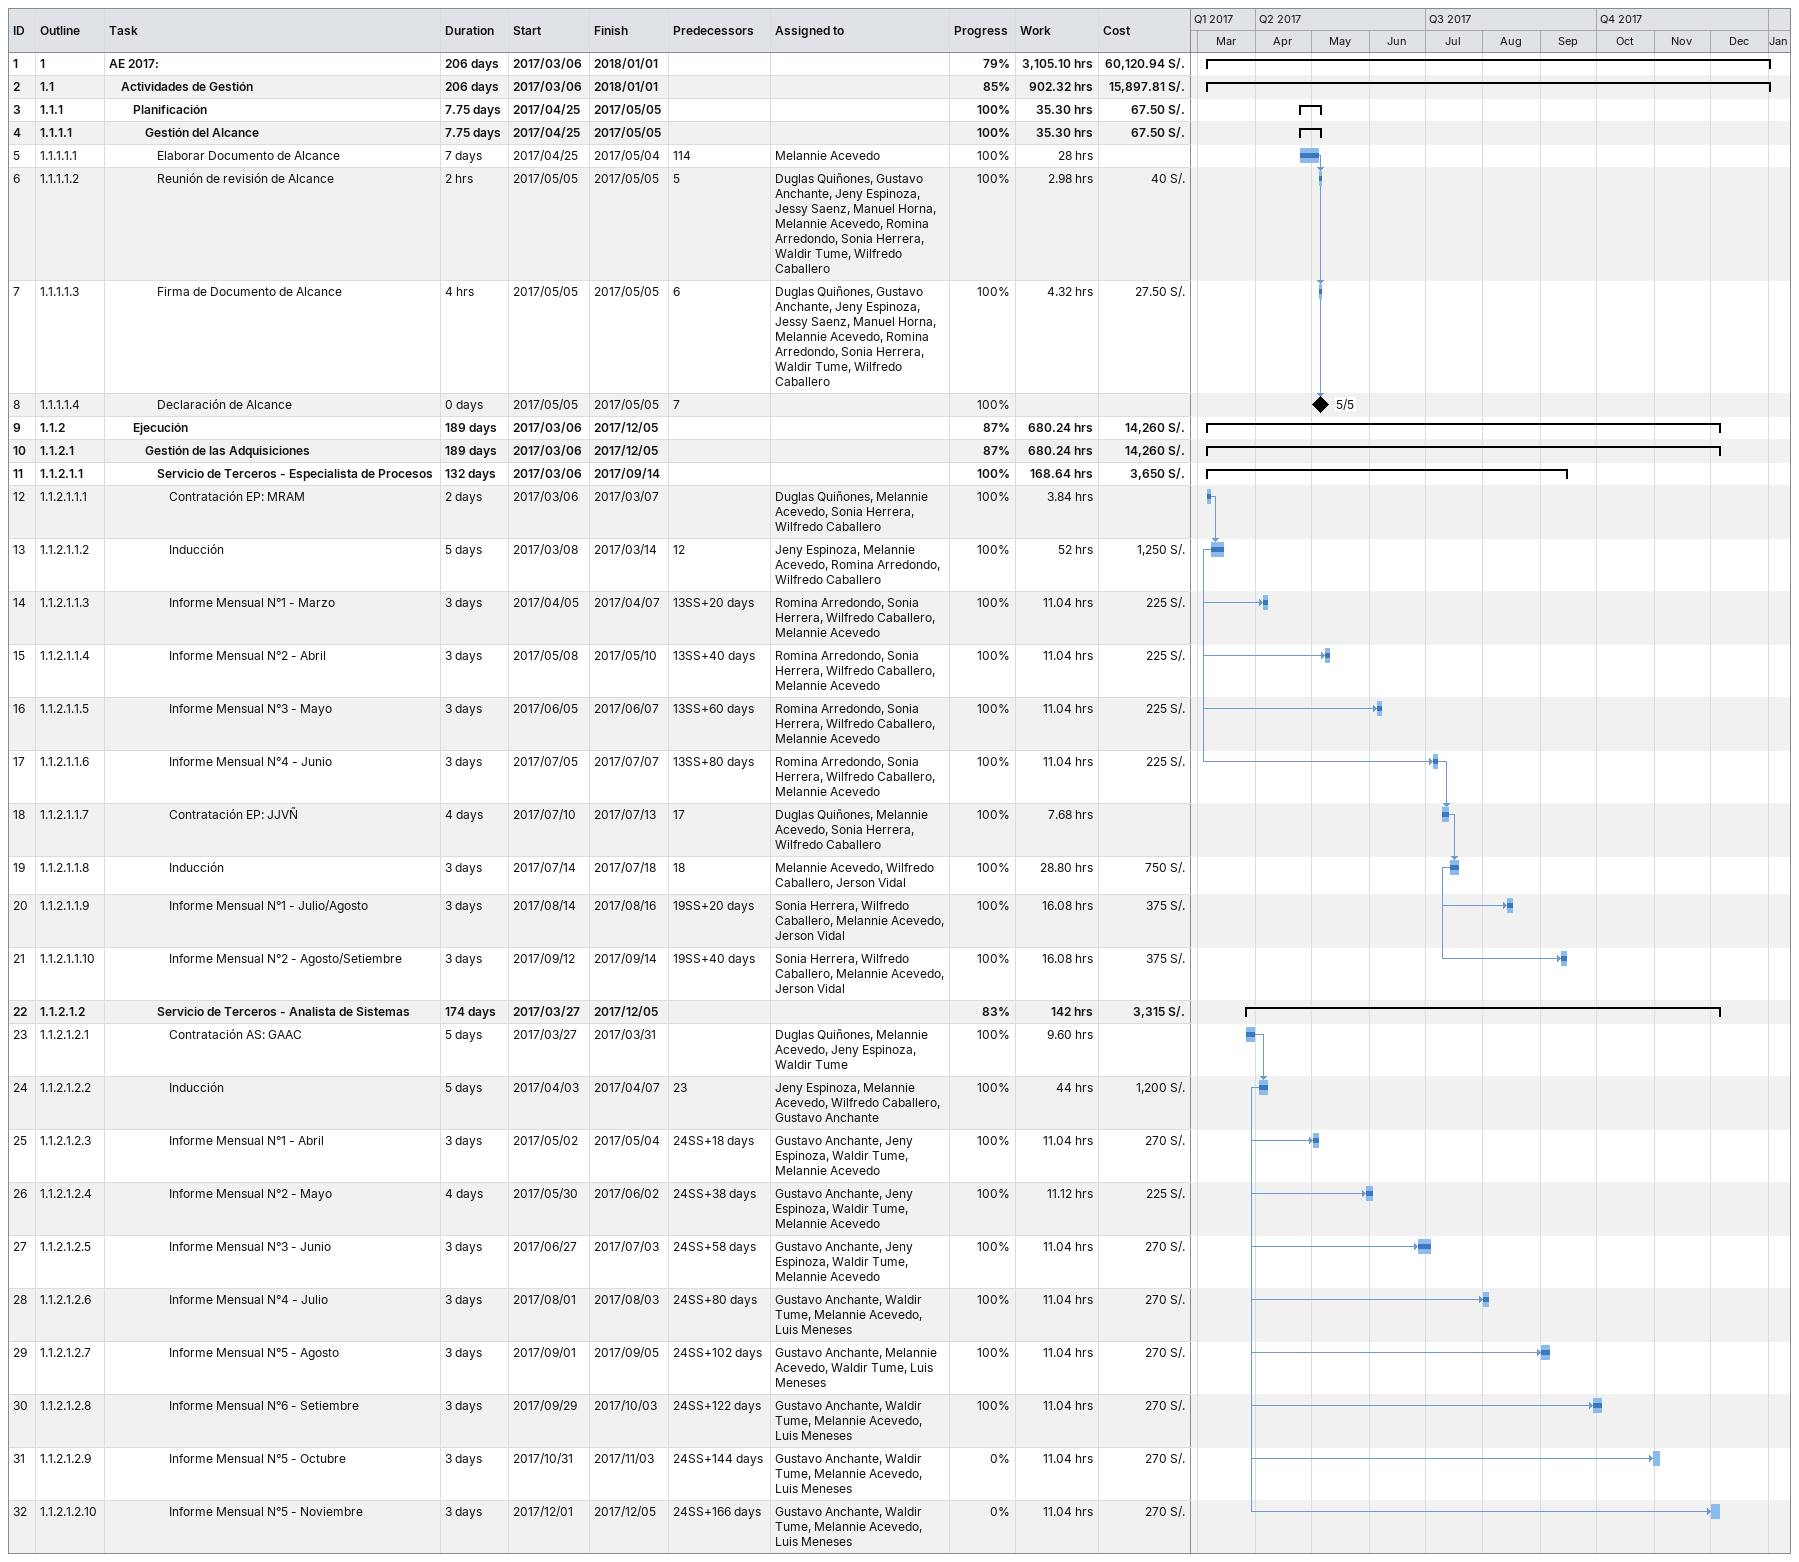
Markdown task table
| ID | WBS | Task | Duration | Start | Finish | Predecessors | Resources | % complete | Work (h) | Cost (S/.) |
|---|---|---|---|---|---|---|---|---|---|---|
| 1 | 1 | **AE 2017:** | 206d | 2017-03-06 | 2018-01-01 |  |  | 79 | 3105.10 | 60120.94 |
| 2 | 1.1 | **Actividades de Gestión** | 206d | 2017-03-06 | 2018-01-01 |  |  | 85 | 902.32 | 15897.81 |
| 3 | 1.1.1 | **Planificación** | 7.75d | 2017-04-25 | 2017-05-05 |  |  | 100 | 35.30 | 67.50 |
| 4 | 1.1.1.1 | **Gestión del Alcance** | 7.75d | 2017-04-25 | 2017-05-05 |  |  | 100 | 35.30 | 67.50 |
| 5 | 1.1.1.1.1 | Elaborar Documento de Alcance | 7d | 2017-04-25 | 2017-05-04 | 114 | Melannie Acevedo | 100 | 28 |  |
| 6 | 1.1.1.1.2 | Reunión de revisión de Alcance | 2h | 2017-05-05 | 2017-05-05 | 5 | Duglas Quiñones, Gustavo Anchante, Jeny Espinoza, Jessy Saenz, Manuel Horna, Melannie Acevedo, Romina Arredondo, Sonia Herrera, Waldir Tume, Wilfredo Caballero | 100 | 2.98 | 40 |
| 7 | 1.1.1.1.3 | Firma de Documento de Alcance | 4h | 2017-05-05 | 2017-05-05 | 6 | Duglas Quiñones, Gustavo Anchante, Jeny Espinoza, Jessy Saenz, Manuel Horna, Melannie Acevedo, Romina Arredondo, Sonia Herrera, Waldir Tume, Wilfredo Caballero | 100 | 4.32 | 27.50 |
| 8 | 1.1.1.1.4 | Declaración de Alcance | 0d | 2017-05-05 | 2017-05-05 | 7 |  | 100 |  |  |
| 9 | 1.1.2 | **Ejecución** | 189d | 2017-03-06 | 2017-12-05 |  |  | 87 | 680.24 | 14260 |
| 10 | 1.1.2.1 | **Gestión de las Adquisiciones** | 189d | 2017-03-06 | 2017-12-05 |  |  | 87 | 680.24 | 14260 |
| 11 | 1.1.2.1.1 | **Servicio de Terceros - Especialista de Procesos** | 132d | 2017-03-06 | 2017-09-14 |  |  | 100 | 168.64 | 3650 |
| 12 | 1.1.2.1.1.1 | Contratación EP: MRAM | 2d | 2017-03-06 | 2017-03-07 |  | Duglas Quiñones, Melannie Acevedo, Sonia Herrera, Wilfredo Caballero | 100 | 3.84 |  |
| 13 | 1.1.2.1.1.2 | Inducción | 5d | 2017-03-08 | 2017-03-14 | 12 | Jeny Espinoza, Melannie Acevedo, Romina Arredondo, Wilfredo Caballero | 100 | 52 | 1250 |
| 14 | 1.1.2.1.1.3 | Informe Mensual N°1 - Marzo | 3d | 2017-04-05 | 2017-04-07 | 13SS+20d | Romina Arredondo, Sonia Herrera, Wilfredo Caballero, Melannie Acevedo | 100 | 11.04 | 225 |
| 15 | 1.1.2.1.1.4 | Informe Mensual N°2 - Abril | 3d | 2017-05-08 | 2017-05-10 | 13SS+40d | Romina Arredondo, Sonia Herrera, Wilfredo Caballero, Melannie Acevedo | 100 | 11.04 | 225 |
| 16 | 1.1.2.1.1.5 | Informe Mensual N°3 - Mayo | 3d | 2017-06-05 | 2017-06-07 | 13SS+60d | Romina Arredondo, Sonia Herrera, Wilfredo Caballero, Melannie Acevedo | 100 | 11.04 | 225 |
| 17 | 1.1.2.1.1.6 | Informe Mensual N°4 - Junio | 3d | 2017-07-05 | 2017-07-07 | 13SS+80d | Romina Arredondo, Sonia Herrera, Wilfredo Caballero, Melannie Acevedo | 100 | 11.04 | 225 |
| 18 | 1.1.2.1.1.7 | Contratación EP: JJVÑ | 4d | 2017-07-10 | 2017-07-13 | 17 | Duglas Quiñones, Melannie Acevedo, Sonia Herrera, Wilfredo Caballero | 100 | 7.68 |  |
| 19 | 1.1.2.1.1.8 | Inducción | 3d | 2017-07-14 | 2017-07-18 | 18 | Melannie Acevedo, Wilfredo Caballero, Jerson Vidal | 100 | 28.80 | 750 |
| 20 | 1.1.2.1.1.9 | Informe Mensual N°1 - Julio/Agosto | 3d | 2017-08-14 | 2017-08-16 | 19SS+20d | Sonia Herrera, Wilfredo Caballero, Melannie Acevedo, Jerson Vidal | 100 | 16.08 | 375 |
| 21 | 1.1.2.1.1.10 | Informe Mensual N°2 - Agosto/Setiembre | 3d | 2017-09-12 | 2017-09-14 | 19SS+40d | Sonia Herrera, Wilfredo Caballero, Melannie Acevedo, Jerson Vidal | 100 | 16.08 | 375 |
| 22 | 1.1.2.1.2 | **Servicio de Terceros - Analista de Sistemas** | 174d | 2017-03-27 | 2017-12-05 |  |  | 83 | 142 | 3315 |
| 23 | 1.1.2.1.2.1 | Contratación AS: GAAC | 5d | 2017-03-27 | 2017-03-31 |  | Duglas Quiñones, Melannie Acevedo, Jeny Espinoza, Waldir Tume | 100 | 9.60 |  |
| 24 | 1.1.2.1.2.2 | Inducción | 5d | 2017-04-03 | 2017-04-07 | 23 | Jeny Espinoza, Melannie Acevedo, Wilfredo Caballero, Gustavo Anchante | 100 | 44 | 1200 |
| 25 | 1.1.2.1.2.3 | Informe Mensual N°1 - Abril | 3d | 2017-05-02 | 2017-05-04 | 24SS+18d | Gustavo Anchante, Jeny Espinoza, Waldir Tume, Melannie Acevedo | 100 | 11.04 | 270 |
| 26 | 1.1.2.1.2.4 | Informe Mensual N°2 - Mayo | 4d | 2017-05-30 | 2017-06-02 | 24SS+38d | Gustavo Anchante, Jeny Espinoza, Waldir Tume, Melannie Acevedo | 100 | 11.12 | 225 |
| 27 | 1.1.2.1.2.5 | Informe Mensual N°3 - Junio | 3d | 2017-06-27 | 2017-07-03 | 24SS+58d | Gustavo Anchante, Jeny Espinoza, Waldir Tume, Melannie Acevedo | 100 | 11.04 | 270 |
| 28 | 1.1.2.1.2.6 | Informe Mensual N°4 - Julio | 3d | 2017-08-01 | 2017-08-03 | 24SS+80d | Gustavo Anchante, Waldir Tume, Melannie Acevedo, Luis Meneses | 100 | 11.04 | 270 |
| 29 | 1.1.2.1.2.7 | Informe Mensual N°5 - Agosto | 3d | 2017-09-01 | 2017-09-05 | 24SS+102d | Gustavo Anchante, Melannie Acevedo, Waldir Tume, Luis Meneses | 100 | 11.04 | 270 |
| 30 | 1.1.2.1.2.8 | Informe Mensual N°6 - Setiembre | 3d | 2017-09-29 | 2017-10-03 | 24SS+122d | Gustavo Anchante, Waldir Tume, Melannie Acevedo, Luis Meneses | 100 | 11.04 | 270 |
| 31 | 1.1.2.1.2.9 | Informe Mensual N°5 - Octubre | 3d | 2017-10-31 | 2017-11-03 | 24SS+144d | Gustavo Anchante, Waldir Tume, Melannie Acevedo, Luis Meneses | 0 | 11.04 | 270 |
| 32 | 1.1.2.1.2.10 | Informe Mensual N°5 - Noviembre | 3d | 2017-12-01 | 2017-12-05 | 24SS+166d | Gustavo Anchante, Waldir Tume, Melannie Acevedo, Luis Meneses | 0 | 11.04 | 270 |
